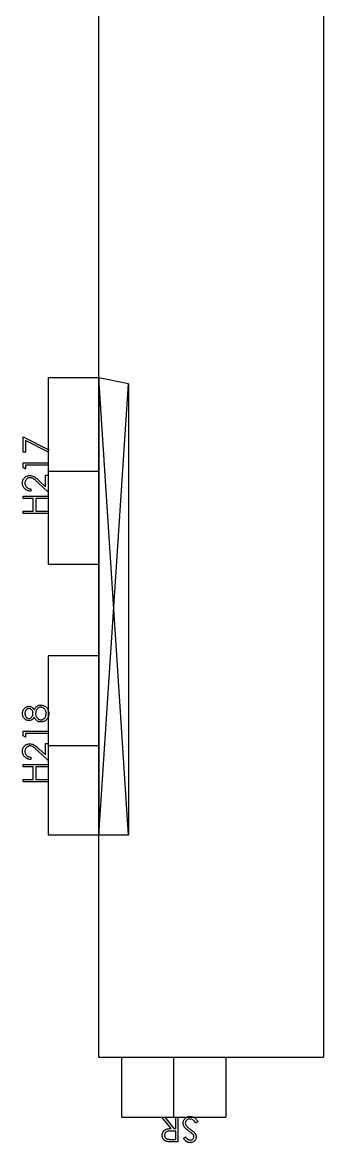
# Model space of a CAD drawing. Header units: millimetres. Extents: x -12656 to 39875, y -15250 to 17000.
# Drawn here: x 36861 to 39875, y -10356 to 875 of the extents above; entities that cross this region are included whole.
import ezdxf

# ---------------------------------------------------------------- set-up
doc = ezdxf.new("R2010")
doc.units = ezdxf.units.MM

msp = doc.modelspace()

# ---------------------------------------------------------------- linework, layer by layer
at = {"color": 7, "linetype": 'Continuous'}
for p, q in [((39875, 15250), (39875, -9500)), ((37625, -9500), (37625, 13375)), ((37625, -2690), (37118, -2690)), ((37118, -2690), (37118, -4560)), ((37625, -2690), (37625, -4560)), ((37924, -2749), (37625, -2690)), ((37625, -2690), (37625, -7274)), ((37924, -7274), (37625, -2690)), ((37625, -7274), (37924, -2749)), ((37924, -2749), (37924, -7274)), ((37118, -3625), (37625, -3625)), ((37625, -4560), (37118, -4560)), ((37625, -5476), (37118, -5476)), ((37118, -5476), (37118, -7274)), ((37625, -5476), (37625, -7274)), ((37118, -6375), (37625, -6375)), ((37625, -7274), (37118, -7274)), ((37924, -7274), (37625, -7274)), ((37625, -9500), (39875, -9500)), ((37854, -9500), (38896, -9500)), ((37854, -9500), (37854, -10100)), ((38375, -10100), (38375, -9500)), ((38896, -9500), (38896, -10100)), ((37854, -10100), (38896, -10100))]:
    msp.add_line(p, q, dxfattribs=at)
at = {"color": 7, "linetype": 'Continuous', "flags": 128}
for points in [[(36868, -3433), (36868, -3280), (36868, -3280), (37124, -3411), (37124, -3411), (37114, -3430), (37114, -3430), (36893, -3318), (36893, -3318), (36893, -3433), (36893, -3433), (36868, -3433)], [(36868, -3589), (36868, -3542), (36868, -3542), (37118, -3542), (37118, -3542), (37118, -3565), (37118, -3565), (36893, -3565), (36893, -3565), (36893, -3603), (36893, -3603), (36868, -3589)], [(36945, -3802), (36945, -3824), (36945, -3824), (36936, -3824), (36927, -3823), (36919, -3821), (36912, -3818), (36904, -3815), (36897, -3810), (36891, -3806), (36885, -3800), (36879, -3794), (36875, -3788), (36871, -3781), (36867, -3774), (36865, -3767), (36863, -3759), (36862, -3751), (36861, -3743), (36861, -3743), (36862, -3735), (36863, -3727), (36865, -3719), (36867, -3712), (36870, -3706), (36874, -3700), (36878, -3694), (36884, -3688), (36889, -3683), (36895, -3679), (36901, -3676), (36908, -3673), (36914, -3670), (36921, -3669), (36928, -3668), (36936, -3667), (36936, -3667), (36946, -3668), (36956, -3670), (36966, -3673), (36975, -3678), (36980, -3681), (36985, -3684), (36991, -3688), (36997, -3693), (37004, -3698), (37011, -3704), (37018, -3711), (37026, -3718), (37026, -3718), (37092, -3780), (37092, -3780), (37092, -3664), (37092, -3664), (37118, -3664), (37118, -3664), (37118, -3834), (37118, -3834), (37014, -3737), (37014, -3737), (37007, -3730), (37000, -3724), (36994, -3718), (36988, -3713), (36982, -3708), (36977, -3704), (36973, -3701), (36969, -3699), (36961, -3695), (36954, -3692), (36946, -3690), (36938, -3690), (36938, -3690), (36933, -3690), (36928, -3691), (36923, -3692), (36918, -3694), (36914, -3696), (36910, -3699), (36906, -3702), (36902, -3706), (36899, -3710), (36896, -3714), (36893, -3718), (36891, -3723), (36889, -3728), (36888, -3733), (36887, -3738), (36887, -3744), (36887, -3744), (36887, -3750), (36888, -3756), (36889, -3761), (36891, -3766), (36893, -3771), (36896, -3775), (36899, -3780), (36902, -3784), (36906, -3788), (36911, -3791), (36915, -3794), (36920, -3796), (36926, -3798), (36932, -3800), (36938, -3801), (36945, -3802)], [(36868, -4049), (36868, -4026), (36868, -4026), (36970, -4026), (36970, -4026), (36970, -3898), (36970, -3898), (36868, -3898), (36868, -3898), (36868, -3876), (36868, -3876), (37118, -3876), (37118, -3876), (37118, -3898), (37118, -3898), (36996, -3898), (36996, -3898), (36996, -4026), (36996, -4026), (37118, -4026), (37118, -4026), (37118, -4049), (37118, -4049), (36868, -4049)], [(36979, -6018), (36982, -6012), (36985, -6006), (36989, -6001), (36992, -5996), (36996, -5992), (37000, -5988), (37004, -5984), (37008, -5981), (37012, -5978), (37016, -5976), (37021, -5974), (37025, -5972), (37030, -5971), (37035, -5970), (37040, -5970), (37045, -5970), (37045, -5970), (37052, -5970), (37059, -5971), (37066, -5972), (37073, -5974), (37079, -5977), (37085, -5980), (37091, -5984), (37097, -5988), (37097, -5988), (37103, -5995), (37109, -6001), (37114, -6009), (37117, -6017), (37120, -6025), (37123, -6034), (37124, -6044), (37124, -6055), (37124, -6055), (37124, -6065), (37123, -6074), (37121, -6083), (37118, -6091), (37115, -6099), (37111, -6106), (37106, -6112), (37100, -6118), (37094, -6123), (37088, -6127), (37081, -6131), (37075, -6134), (37068, -6136), (37061, -6138), (37054, -6139), (37047, -6139), (37047, -6139), (37042, -6139), (37037, -6139), (37032, -6138), (37027, -6137), (37022, -6135), (37018, -6133), (37013, -6130), (37009, -6128), (37005, -6125), (37001, -6121), (36997, -6117), (36993, -6113), (36989, -6108), (36985, -6102), (36982, -6096), (36979, -6090), (36979, -6090), (36974, -6099), (36968, -6106), (36962, -6112), (36955, -6117), (36948, -6121), (36941, -6124), (36933, -6126), (36926, -6127), (36926, -6127), (36918, -6126), (36910, -6124), (36902, -6121), (36894, -6117), (36887, -6112), (36881, -6105), (36875, -6098), (36870, -6090), (36866, -6082), (36864, -6072), (36862, -6063), (36861, -6053), (36861, -6053), (36862, -6044), (36864, -6035), (36866, -6026), (36870, -6018), (36875, -6010), (36881, -6003), (36887, -5997), (36894, -5992), (36902, -5988), (36910, -5985), (36918, -5983), (36926, -5982), (36926, -5982), (36934, -5983), (36942, -5985), (36949, -5987), (36956, -5991), (36962, -5996), (36968, -6002), (36974, -6010), (36979, -6018)], [(36887, -6055), (36887, -6060), (36888, -6065), (36889, -6070), (36890, -6074), (36892, -6079), (36894, -6083), (36896, -6086), (36899, -6090), (36902, -6093), (36905, -6096), (36908, -6099), (36911, -6101), (36915, -6102), (36918, -6103), (36922, -6104), (36926, -6104), (36926, -6104), (36930, -6104), (36934, -6103), (36937, -6102), (36941, -6100), (36944, -6098), (36948, -6096), (36951, -6093), (36954, -6089), (36957, -6085), (36960, -6081), (36962, -6077), (36964, -6073), (36965, -6068), (36966, -6063), (36967, -6059), (36967, -6054), (36967, -6054), (36967, -6047), (36966, -6041), (36964, -6035), (36961, -6029), (36958, -6024), (36955, -6019), (36950, -6015), (36946, -6011), (36941, -6008), (36936, -6006), (36931, -6005), (36925, -6005), (36925, -6005), (36922, -6005), (36918, -6006), (36915, -6007), (36912, -6008), (36908, -6010), (36905, -6012), (36902, -6015), (36899, -6018), (36896, -6021), (36894, -6025), (36892, -6029), (36890, -6033), (36889, -6038), (36888, -6043), (36887, -6049), (36887, -6055)], [(36993, -6053), (36993, -6060), (36994, -6066), (36995, -6072), (36997, -6078), (36999, -6084), (37002, -6089), (37005, -6094), (37009, -6099), (37014, -6103), (37018, -6107), (37023, -6110), (37027, -6112), (37032, -6114), (37037, -6116), (37042, -6117), (37048, -6117), (37048, -6117), (37055, -6116), (37061, -6115), (37067, -6113), (37073, -6109), (37079, -6105), (37084, -6100), (37088, -6094), (37092, -6087), (37095, -6080), (37097, -6072), (37098, -6064), (37099, -6055), (37099, -6055), (37098, -6048), (37098, -6041), (37096, -6035), (37095, -6029), (37092, -6023), (37090, -6018), (37086, -6013), (37083, -6009), (37079, -6005), (37074, -6002), (37070, -5999), (37065, -5996), (37061, -5994), (37056, -5993), (37051, -5992), (37045, -5992), (37045, -5992), (37040, -5992), (37035, -5993), (37031, -5994), (37026, -5996), (37022, -5999), (37017, -6002), (37013, -6006), (37009, -6010), (37005, -6015), (37002, -6019), (36999, -6024), (36997, -6030), (36995, -6035), (36994, -6041), (36993, -6047), (36993, -6053)], [(36868, -6279), (36868, -6232), (36868, -6232), (37118, -6232), (37118, -6232), (37118, -6255), (37118, -6255), (36893, -6255), (36893, -6255), (36893, -6293), (36893, -6293), (36868, -6279)], [(36945, -6492), (36945, -6514), (36945, -6514), (36936, -6514), (36927, -6513), (36919, -6511), (36912, -6508), (36904, -6504), (36897, -6500), (36891, -6496), (36885, -6490), (36879, -6484), (36875, -6478), (36871, -6471), (36867, -6464), (36865, -6457), (36863, -6449), (36862, -6441), (36861, -6433), (36861, -6433), (36862, -6425), (36863, -6417), (36865, -6409), (36867, -6402), (36870, -6396), (36874, -6390), (36878, -6384), (36884, -6378), (36889, -6373), (36895, -6369), (36901, -6366), (36908, -6363), (36914, -6360), (36921, -6359), (36928, -6358), (36936, -6357), (36936, -6357), (36946, -6358), (36956, -6360), (36966, -6363), (36975, -6368), (36980, -6371), (36985, -6374), (36991, -6378), (36997, -6383), (37004, -6388), (37011, -6394), (37018, -6401), (37026, -6408), (37026, -6408), (37092, -6470), (37092, -6470), (37092, -6354), (37092, -6354), (37118, -6354), (37118, -6354), (37118, -6524), (37118, -6524), (37014, -6427), (37014, -6427), (37007, -6420), (37000, -6414), (36994, -6408), (36988, -6403), (36982, -6398), (36977, -6394), (36973, -6391), (36969, -6389), (36961, -6385), (36954, -6382), (36946, -6380), (36938, -6380), (36938, -6380), (36933, -6380), (36928, -6381), (36923, -6382), (36918, -6384), (36914, -6386), (36910, -6389), (36906, -6392), (36902, -6396), (36899, -6400), (36896, -6404), (36893, -6408), (36891, -6413), (36889, -6418), (36888, -6423), (36887, -6428), (36887, -6434), (36887, -6434), (36887, -6440), (36888, -6445), (36889, -6451), (36891, -6456), (36893, -6461), (36896, -6465), (36899, -6470), (36902, -6474), (36906, -6478), (36911, -6481), (36915, -6484), (36920, -6486), (36926, -6488), (36932, -6490), (36938, -6491), (36945, -6492)], [(36868, -6739), (36868, -6716), (36868, -6716), (36970, -6716), (36970, -6716), (36970, -6588), (36970, -6588), (36868, -6588), (36868, -6588), (36868, -6566), (36868, -6566), (37118, -6566), (37118, -6566), (37118, -6588), (37118, -6588), (36996, -6588), (36996, -6588), (36996, -6716), (36996, -6716), (37118, -6716), (37118, -6716), (37118, -6739), (37118, -6739), (36868, -6739)], [(38418, -10350), (38368, -10350), (38368, -10350), (38358, -10350), (38348, -10350), (38340, -10349), (38333, -10349), (38326, -10349), (38320, -10348), (38315, -10347), (38311, -10347), (38311, -10347), (38305, -10345), (38300, -10343), (38295, -10341), (38291, -10339), (38286, -10336), (38282, -10332), (38278, -10329), (38275, -10325), (38271, -10320), (38268, -10316), (38266, -10311), (38264, -10306), (38263, -10301), (38261, -10295), (38261, -10289), (38261, -10283), (38261, -10283), (38261, -10273), (38263, -10264), (38266, -10255), (38270, -10247), (38276, -10240), (38282, -10233), (38290, -10228), (38299, -10223), (38303, -10222), (38309, -10220), (38314, -10219), (38320, -10217), (38327, -10217), (38334, -10216), (38341, -10216), (38349, -10215), (38349, -10215), (38257, -10100), (38257, -10100), (38285, -10100), (38285, -10100), (38377, -10215), (38377, -10215), (38395, -10215), (38395, -10215), (38395, -10100), (38395, -10100), (38418, -10100), (38418, -10100), (38418, -10350)], [(38616, -10148), (38595, -10161), (38595, -10161), (38589, -10151), (38583, -10143), (38576, -10136), (38570, -10130), (38563, -10125), (38555, -10122), (38548, -10120), (38540, -10119), (38540, -10119), (38534, -10120), (38527, -10121), (38521, -10123), (38515, -10125), (38510, -10128), (38505, -10132), (38501, -10136), (38497, -10141), (38495, -10146), (38493, -10151), (38492, -10156), (38491, -10162), (38491, -10162), (38492, -10168), (38494, -10174), (38496, -10180), (38500, -10186), (38500, -10186), (38504, -10190), (38508, -10195), (38512, -10200), (38518, -10204), (38524, -10209), (38530, -10215), (38538, -10220), (38545, -10226), (38545, -10226), (38553, -10232), (38560, -10237), (38567, -10242), (38572, -10246), (38577, -10250), (38581, -10254), (38584, -10257), (38586, -10260), (38586, -10260), (38590, -10264), (38592, -10269), (38595, -10274), (38597, -10278), (38598, -10283), (38599, -10288), (38600, -10293), (38600, -10298), (38600, -10298), (38600, -10306), (38598, -10314), (38596, -10321), (38592, -10328), (38588, -10334), (38583, -10340), (38577, -10345), (38570, -10349), (38563, -10352), (38555, -10355), (38547, -10356), (38539, -10356), (38539, -10356), (38530, -10356), (38521, -10354), (38513, -10351), (38505, -10347), (38501, -10345), (38497, -10342), (38493, -10338), (38489, -10335), (38485, -10330), (38481, -10325), (38476, -10320), (38472, -10314), (38472, -10314), (38492, -10299), (38492, -10299), (38496, -10303), (38500, -10308), (38503, -10312), (38506, -10315), (38509, -10318), (38512, -10321), (38515, -10323), (38518, -10325), (38523, -10327), (38529, -10329), (38535, -10330), (38541, -10331), (38541, -10331), (38549, -10330), (38556, -10328), (38562, -10326), (38568, -10322), (38572, -10317), (38575, -10311), (38577, -10306), (38578, -10299), (38578, -10299), (38578, -10295), (38577, -10291), (38576, -10287), (38574, -10283), (38572, -10279), (38569, -10275), (38566, -10271), (38561, -10267), (38561, -10267), (38560, -10265), (38557, -10263), (38554, -10261), (38550, -10258), (38546, -10255), (38541, -10251), (38535, -10247), (38528, -10242), (38528, -10242), (38520, -10236), (38512, -10230), (38505, -10225), (38499, -10219), (38494, -10214), (38489, -10209), (38485, -10204), (38481, -10199), (38476, -10190), (38472, -10180), (38470, -10171), (38469, -10161), (38469, -10161), (38469, -10155), (38470, -10148), (38472, -10142), (38474, -10136), (38477, -10130), (38481, -10124), (38485, -10119), (38490, -10114), (38495, -10109), (38501, -10105), (38507, -10101), (38513, -10099), (38519, -10096), (38526, -10095), (38533, -10094), (38540, -10094), (38540, -10094), (38546, -10094), (38552, -10094), (38557, -10095), (38562, -10097), (38567, -10098), (38572, -10101), (38577, -10103), (38582, -10106), (38586, -10110), (38591, -10114), (38596, -10118), (38600, -10123), (38604, -10128), (38608, -10135), (38612, -10141), (38616, -10148)], [(38395, -10324), (38395, -10241), (38395, -10241), (38349, -10241), (38349, -10241), (38343, -10241), (38337, -10241), (38331, -10241), (38326, -10242), (38322, -10242), (38317, -10243), (38313, -10244), (38310, -10245), (38304, -10248), (38299, -10251), (38294, -10255), (38290, -10260), (38287, -10266), (38285, -10271), (38283, -10277), (38283, -10283), (38283, -10283), (38283, -10289), (38285, -10295), (38287, -10300), (38290, -10306), (38294, -10310), (38299, -10314), (38304, -10317), (38309, -10320), (38312, -10321), (38316, -10322), (38320, -10323), (38325, -10323), (38330, -10324), (38336, -10324), (38342, -10324), (38348, -10324), (38348, -10324), (38395, -10324)]]:
    msp.add_lwpolyline(points, dxfattribs=at)

doc.saveas('drawing.dxf')
